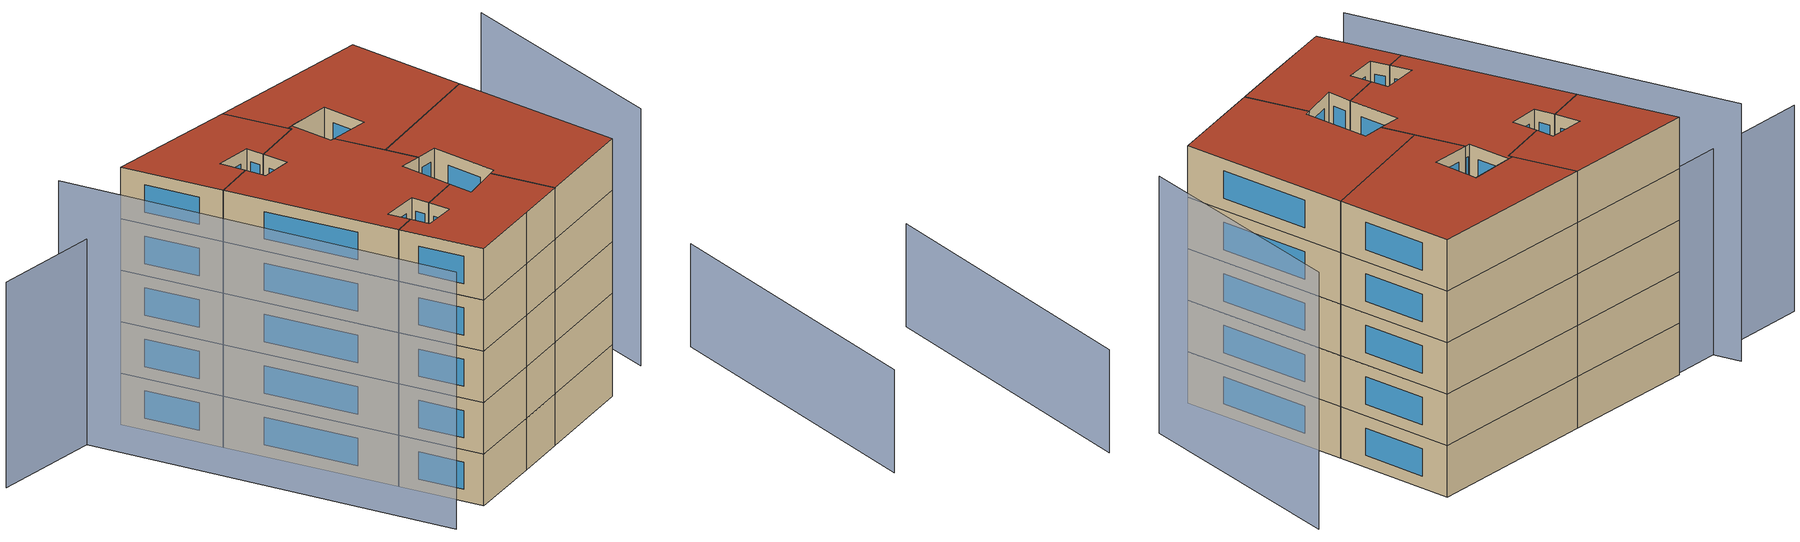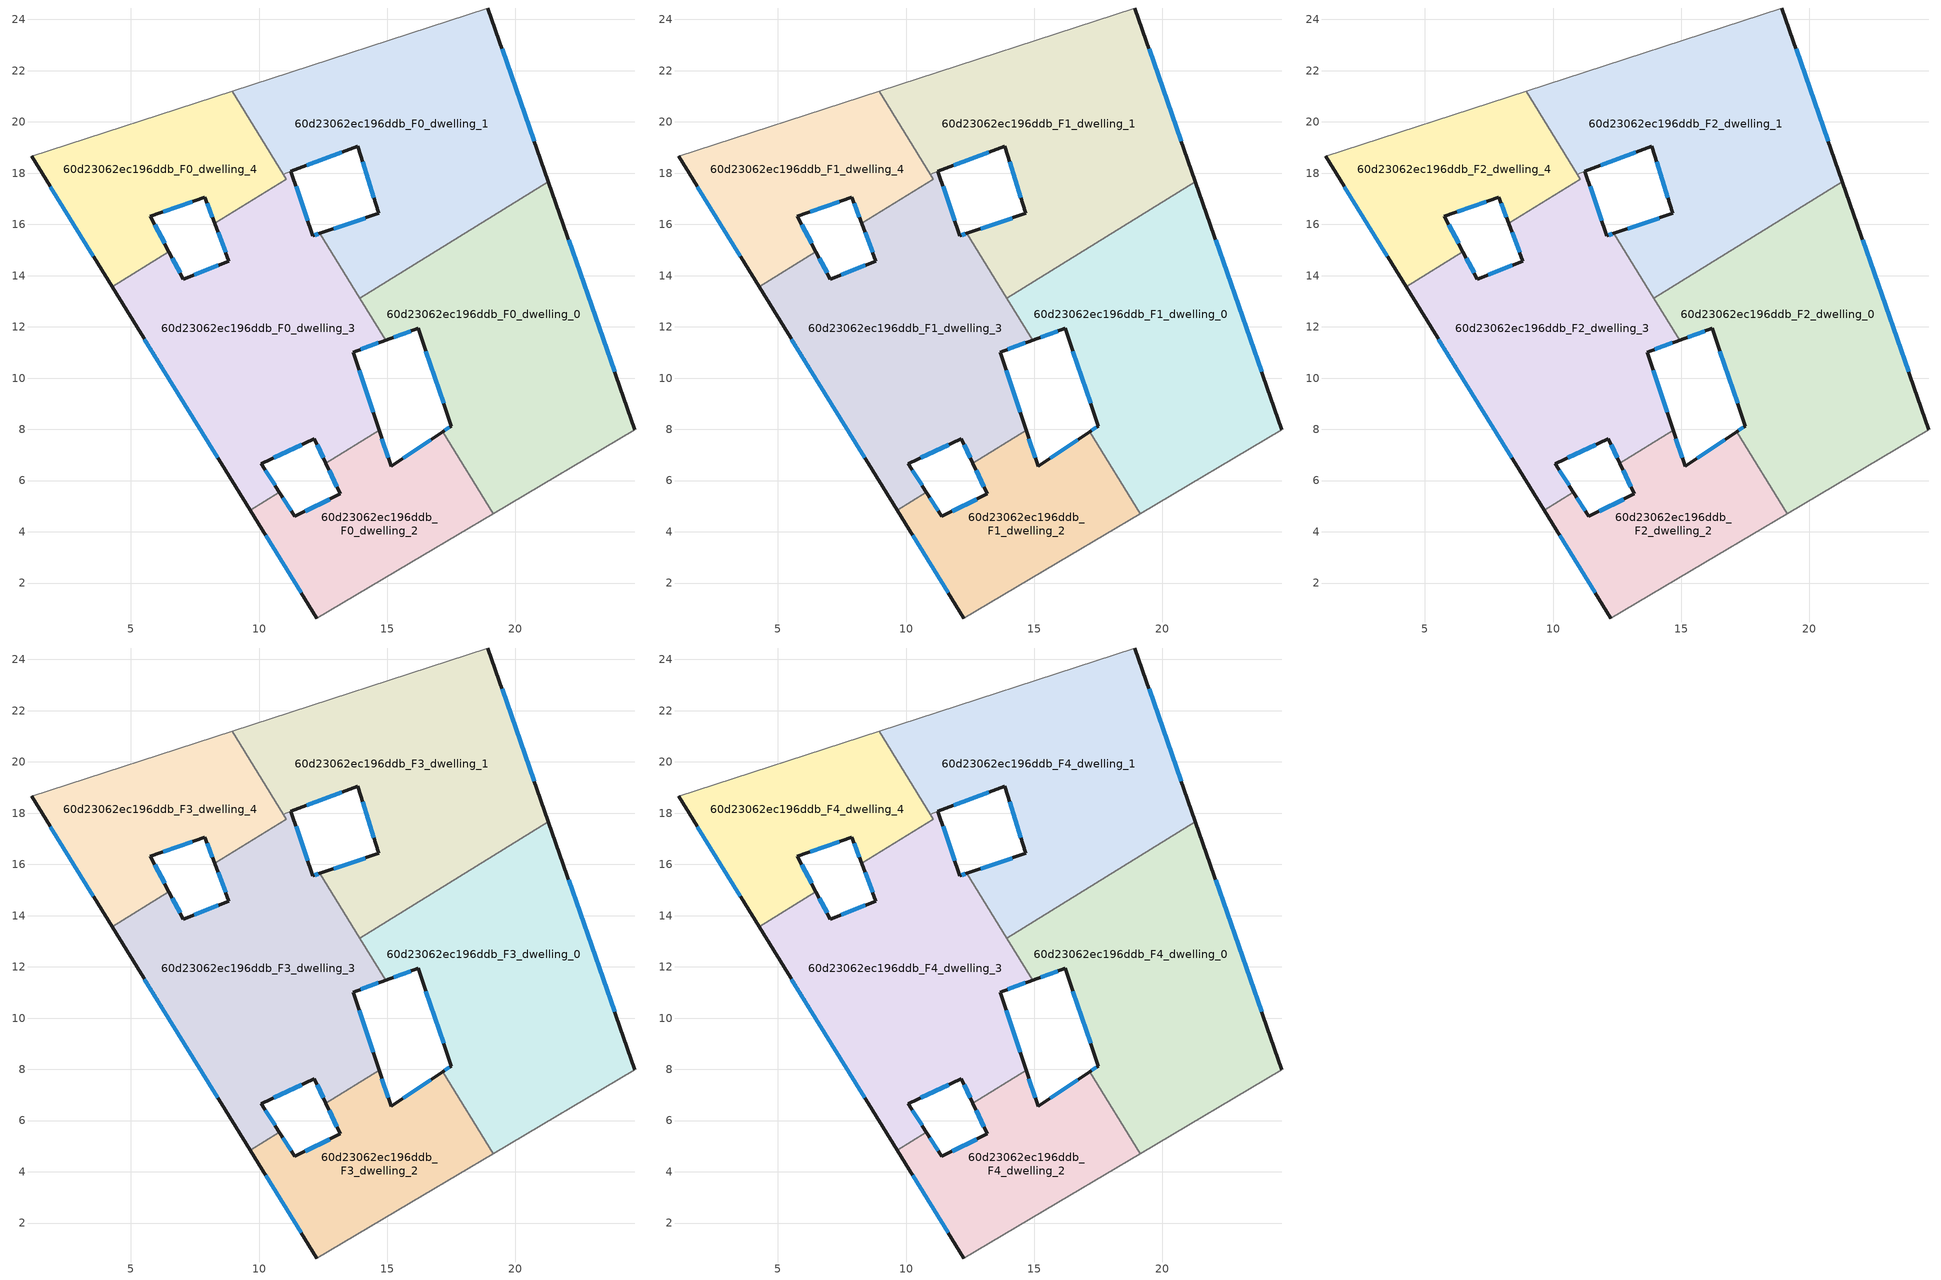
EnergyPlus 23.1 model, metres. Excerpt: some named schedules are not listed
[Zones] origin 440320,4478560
60d23062ec196ddb_F0_dwelling_0
 floor ground (EU_floor_Construction): 21.3,17.67 24.67,7.98 19.14,4.71 17.16,7.9 17.51,8.13 16.21,11.94 14.95,11.48 13.94,13.12 z0
 wall outside (EU_wall_Construction): 14.95,11.48 16.21,11.94 17.51,8.13 17.16,7.9 / 24.67,7.98 21.3,17.67 z0:3
 wall adiabatic (EU_wall_Construction): 19.14,4.71 24.67,7.98 z0:3
 wall to 60d23062ec196ddb_F0_dwelling_1 (EU_wall_Construction): 21.3,17.67 13.94,13.12 z0:3
 wall to 60d23062ec196ddb_F0_dwelling_3 (EU_wall_Construction): 13.94,13.12 14.95,11.48 z0:3
 wall to 60d23062ec196ddb_F0_dwelling_2 (EU_wall_Construction): 17.16,7.9 19.14,4.71 z0:3
 window (EU_Window_Construction): 15.25,11.59 15.92,11.83 / 23.88,10.25 22.09,15.4 / 17.43,8.08 17.24,7.96 / 16.52,11.05 17.2,9.02 z0.7:2.3
60d23062ec196ddb_F0_dwelling_1
 floor ground (EU_floor_Construction): 18.93,24.45 21.3,17.67 13.94,13.12 12.38,15.65 14.68,16.43 13.84,19.05 10.95,17.96 8.95,21.2 z0
 wall outside (EU_wall_Construction): 21.3,17.67 18.93,24.45 / 13.84,19.05 14.68,16.43 12.38,15.65 z0:3
 wall adiabatic (EU_wall_Construction): 18.93,24.45 8.95,21.2 z0:3
 wall to 60d23062ec196ddb_F0_dwelling_3 (EU_wall_Construction): 10.95,17.96 13.84,19.05 / 12.38,15.65 13.94,13.12 z0:3
 wall to 60d23062ec196ddb_F0_dwelling_4 (EU_wall_Construction): 8.95,21.2 10.95,17.96 z0:3
 window (EU_Window_Construction): 20.74,19.26 19.49,22.86 / 14.14,16.25 12.92,15.83 / 14.04,18.44 14.49,17.05 z0.7:2.3
60d23062ec196ddb_F0_dwelling_2
 floor ground (EU_floor_Construction): 17.16,7.9 19.14,4.71 16.37,3.07 12.25,0.63 9.65,4.84 10.79,5.55 11.39,4.6 13.17,5.48 12.61,6.67 14.69,7.96 15.15,6.56 z0
 wall outside (EU_wall_Construction): 12.61,6.67 13.17,5.48 11.39,4.6 10.79,5.55 / 17.16,7.9 15.15,6.56 14.69,7.96 / 9.65,4.84 12.25,0.63 z0:3
 wall adiabatic (EU_wall_Construction): 12.25,0.63 16.37,3.07 19.14,4.71 z0:3
 wall to 60d23062ec196ddb_F0_dwelling_3 (EU_wall_Construction): 14.69,7.96 12.61,6.67 / 10.79,5.55 9.65,4.84 z0:3
 window (EU_Window_Construction): 11.25,4.83 10.93,5.33 / 12.75,5.27 11.81,4.81 / 12.74,6.39 13.04,5.76 / 15.04,6.89 14.8,7.63 / 16.69,7.59 15.62,6.88 / 10.26,3.86 11.64,1.62 z0.7:2.3
60d23062ec196ddb_F0_dwelling_3
 floor ground (EU_floor_Construction): 13.84,19.05 11.24,18.07 12.1,15.55 12.38,15.65 14.95,11.48 13.67,11.01 14.69,7.96 12.61,6.67 12.16,7.63 10.08,6.66 10.79,5.55 9.65,4.84 4.26,13.57 6.48,14.94 7.05,13.86 8.82,14.56 8.27,16.04 11.06,17.77 10.95,17.96 z0
 wall outside (EU_wall_Construction): 8.27,16.04 8.82,14.56 7.05,13.86 6.48,14.94 / 13.84,19.05 11.24,18.07 / 12.38,15.65 12.1,15.55 11.24,18.07 / 14.69,7.96 13.67,11.01 14.95,11.48 / 10.79,5.55 10.08,6.66 12.16,7.63 12.61,6.67 / 4.26,13.57 9.65,4.84 z0:3
 wall to 60d23062ec196ddb_F0_dwelling_4 (EU_wall_Construction): 11.06,17.77 8.27,16.04 / 6.48,14.94 4.26,13.57 / 10.95,17.96 11.07,17.77 z0:3
 window (EU_Window_Construction): 8.4,15.69 8.69,14.91 / 13.24,18.82 11.85,18.3 / 11.9,16.14 11.44,17.48 / 12.31,15.63 12.17,15.58 / 13.97,11.12 14.65,11.37 / 14.45,8.68 13.91,10.3 / 12.26,7.41 12.5,6.9 / 10.57,6.88 11.67,7.4 / 10.62,5.81 10.25,6.4 / 5.52,11.52 8.39,6.89 / 6.91,14.12 6.61,14.69 / 8.41,14.4 7.46,14.03 z0.7:2.3
60d23062ec196ddb_F0_dwelling_4
 floor ground (EU_floor_Construction): 8.95,21.2 11.07,17.77 8.27,16.04 7.89,17.05 5.76,16.32 6.48,14.94 4.26,13.57 1.12,18.65 z0
 wall outside (EU_wall_Construction): 6.48,14.94 5.76,16.32 7.89,17.05 8.27,16.04 / 1.12,18.65 4.26,13.57 z0:3
 wall adiabatic (EU_wall_Construction): 8.95,21.2 1.12,18.65 z0:3
 window (EU_Window_Construction): 7.97,16.82 8.18,16.28 / 6.26,16.49 7.39,16.88 / 6.31,15.26 5.93,15.99 / 1.86,17.46 3.53,14.76 z0.7:2.3
60d23062ec196ddb_F1_dwelling_0
 floor to 60d23062ec196ddb_F0_dwelling_0 (EU_floor_Construction): 21.3,17.67 24.67,7.98 19.14,4.71 17.16,7.9 17.51,8.13 16.21,11.94 14.95,11.48 13.94,13.12 z3
 wall outside (EU_wall_Construction): 14.95,11.48 16.21,11.94 17.51,8.13 17.16,7.9 / 24.67,7.98 21.3,17.67 z3:6
 wall adiabatic (EU_wall_Construction): 19.14,4.71 24.67,7.98 z3:6
 wall to 60d23062ec196ddb_F1_dwelling_1 (EU_wall_Construction): 21.3,17.67 13.94,13.12 z3:6
 wall to 60d23062ec196ddb_F1_dwelling_3 (EU_wall_Construction): 13.94,13.12 14.95,11.48 z3:6
 wall to 60d23062ec196ddb_F1_dwelling_2 (EU_wall_Construction): 17.16,7.9 19.14,4.71 z3:6
 window (EU_Window_Construction): 15.25,11.59 15.92,11.83 / 23.88,10.25 22.09,15.4 / 17.43,8.08 17.24,7.96 / 16.52,11.05 17.2,9.02 z3.7:5.3
60d23062ec196ddb_F1_dwelling_1
 floor to 60d23062ec196ddb_F0_dwelling_1 (EU_floor_Construction): 18.93,24.45 21.3,17.67 13.94,13.12 12.38,15.65 14.68,16.43 13.84,19.05 10.95,17.96 8.95,21.2 z3
 wall outside (EU_wall_Construction): 21.3,17.67 18.93,24.45 / 13.84,19.05 14.68,16.43 12.38,15.65 z3:6
 wall adiabatic (EU_wall_Construction): 18.93,24.45 8.95,21.2 z3:6
 wall to 60d23062ec196ddb_F1_dwelling_3 (EU_wall_Construction): 10.95,17.96 13.84,19.05 / 12.38,15.65 13.94,13.12 z3:6
 wall to 60d23062ec196ddb_F1_dwelling_4 (EU_wall_Construction): 8.95,21.2 10.95,17.96 z3:6
 window (EU_Window_Construction): 20.74,19.26 19.49,22.86 / 14.14,16.25 12.92,15.83 / 14.04,18.44 14.49,17.05 z3.7:5.3
60d23062ec196ddb_F1_dwelling_2
 floor to 60d23062ec196ddb_F0_dwelling_2 (EU_floor_Construction): 17.16,7.9 19.14,4.71 16.37,3.07 12.25,0.63 9.65,4.84 10.79,5.55 11.39,4.6 13.17,5.48 12.61,6.67 14.69,7.96 15.15,6.56 z3
 wall outside (EU_wall_Construction): 12.61,6.67 13.17,5.48 11.39,4.6 10.79,5.55 / 17.16,7.9 15.15,6.56 14.69,7.96 / 9.65,4.84 12.25,0.63 z3:6
 wall adiabatic (EU_wall_Construction): 12.25,0.63 16.37,3.07 19.14,4.71 z3:6
 wall to 60d23062ec196ddb_F1_dwelling_3 (EU_wall_Construction): 14.69,7.96 12.61,6.67 / 10.79,5.55 9.65,4.84 z3:6
 window (EU_Window_Construction): 11.25,4.83 10.93,5.33 / 12.75,5.27 11.81,4.81 / 12.74,6.39 13.04,5.76 / 15.04,6.89 14.8,7.63 / 16.69,7.59 15.62,6.88 / 10.26,3.86 11.64,1.62 z3.7:5.3
60d23062ec196ddb_F1_dwelling_3
 floor to 60d23062ec196ddb_F0_dwelling_3 (EU_floor_Construction): 13.84,19.05 11.24,18.07 12.1,15.55 12.38,15.65 14.95,11.48 13.67,11.01 14.69,7.96 12.61,6.67 12.16,7.63 10.08,6.66 10.79,5.55 9.65,4.84 4.26,13.57 6.48,14.94 7.05,13.86 8.82,14.56 8.27,16.04 11.06,17.77 10.95,17.96 z3
 wall outside (EU_wall_Construction): 8.27,16.04 8.82,14.56 7.05,13.86 6.48,14.94 / 13.84,19.05 11.24,18.07 / 12.38,15.65 12.1,15.55 11.24,18.07 / 14.69,7.96 13.67,11.01 14.95,11.48 / 10.79,5.55 10.08,6.66 12.16,7.63 12.61,6.67 / 4.26,13.57 9.65,4.84 z3:6
 wall to 60d23062ec196ddb_F1_dwelling_4 (EU_wall_Construction): 11.06,17.77 8.27,16.04 / 6.48,14.94 4.26,13.57 / 10.95,17.96 11.07,17.77 z3:6
 window (EU_Window_Construction): 8.4,15.69 8.69,14.91 / 13.24,18.82 11.85,18.3 / 11.9,16.14 11.44,17.48 / 12.31,15.63 12.17,15.58 / 13.97,11.12 14.65,11.37 / 14.45,8.68 13.91,10.3 / 12.26,7.41 12.5,6.9 / 10.57,6.88 11.67,7.4 / 10.62,5.81 10.25,6.4 / 5.52,11.52 8.39,6.89 / 6.91,14.12 6.61,14.69 / 8.41,14.4 7.46,14.03 z3.7:5.3
60d23062ec196ddb_F1_dwelling_4
 floor to 60d23062ec196ddb_F0_dwelling_4 (EU_floor_Construction): 8.95,21.2 11.06,17.77 8.27,16.04 7.88,17.05 5.76,16.32 6.48,14.94 4.26,13.57 1.12,18.65 z3
 wall outside (EU_wall_Construction): 6.48,14.94 5.76,16.32 7.89,17.05 8.27,16.04 / 1.12,18.65 4.26,13.57 z3:6
 wall adiabatic (EU_wall_Construction): 8.95,21.2 1.12,18.65 z3:6
 window (EU_Window_Construction): 7.97,16.82 8.18,16.28 / 6.26,16.49 7.39,16.88 / 6.31,15.26 5.93,15.99 / 1.86,17.46 3.53,14.76 z3.7:5.3
60d23062ec196ddb_F2_dwelling_0
 floor to 60d23062ec196ddb_F1_dwelling_0 (EU_floor_Construction): 21.3,17.67 24.67,7.98 19.14,4.71 17.16,7.9 17.51,8.13 16.21,11.94 14.95,11.48 13.94,13.12 z6
 wall outside (EU_wall_Construction): 14.95,11.48 16.21,11.94 17.51,8.13 17.16,7.9 / 24.67,7.98 21.3,17.67 z6:9
 wall adiabatic (EU_wall_Construction): 19.14,4.71 24.67,7.98 z6:9
 wall to 60d23062ec196ddb_F2_dwelling_1 (EU_wall_Construction): 21.3,17.67 13.94,13.12 z6:9
 wall to 60d23062ec196ddb_F2_dwelling_3 (EU_wall_Construction): 13.94,13.12 14.95,11.48 z6:9
 wall to 60d23062ec196ddb_F2_dwelling_2 (EU_wall_Construction): 17.16,7.9 19.14,4.71 z6:9
 window (EU_Window_Construction): 15.25,11.59 15.92,11.83 / 23.88,10.25 22.09,15.4 / 17.43,8.08 17.24,7.96 / 16.52,11.05 17.2,9.02 z6.7:8.3
60d23062ec196ddb_F2_dwelling_1
 floor to 60d23062ec196ddb_F1_dwelling_1 (EU_floor_Construction): 18.93,24.45 21.3,17.67 13.94,13.12 12.38,15.65 14.68,16.43 13.84,19.05 10.95,17.96 8.95,21.2 z6
 wall outside (EU_wall_Construction): 21.3,17.67 18.93,24.45 / 13.84,19.05 14.68,16.43 12.38,15.65 z6:9
 wall adiabatic (EU_wall_Construction): 18.93,24.45 8.95,21.2 z6:9
 wall to 60d23062ec196ddb_F2_dwelling_3 (EU_wall_Construction): 10.95,17.96 13.84,19.05 / 12.38,15.65 13.94,13.12 z6:9
 wall to 60d23062ec196ddb_F2_dwelling_4 (EU_wall_Construction): 8.95,21.2 10.95,17.96 z6:9
 window (EU_Window_Construction): 20.74,19.26 19.49,22.86 / 14.14,16.25 12.92,15.83 / 14.04,18.44 14.49,17.05 z6.7:8.3
60d23062ec196ddb_F2_dwelling_2
 floor to 60d23062ec196ddb_F1_dwelling_2 (EU_floor_Construction): 17.16,7.9 19.14,4.71 16.37,3.07 12.25,0.63 9.65,4.84 10.79,5.55 11.39,4.6 13.17,5.48 12.61,6.67 14.69,7.96 15.15,6.56 z6
 wall outside (EU_wall_Construction): 12.61,6.67 13.17,5.48 11.39,4.6 10.79,5.55 / 17.16,7.9 15.15,6.56 14.69,7.96 / 9.65,4.84 12.25,0.63 z6:9
 wall adiabatic (EU_wall_Construction): 12.25,0.63 16.37,3.07 19.14,4.71 z6:9
 wall to 60d23062ec196ddb_F2_dwelling_3 (EU_wall_Construction): 14.69,7.96 12.61,6.67 / 10.79,5.55 9.65,4.84 z6:9
 window (EU_Window_Construction): 11.25,4.83 10.93,5.33 / 12.75,5.27 11.81,4.81 / 12.74,6.39 13.04,5.76 / 15.04,6.89 14.8,7.63 / 16.69,7.59 15.62,6.88 / 10.26,3.86 11.64,1.62 z6.7:8.3
60d23062ec196ddb_F2_dwelling_3
 floor to 60d23062ec196ddb_F1_dwelling_3 (EU_floor_Construction): 13.84,19.05 11.24,18.07 12.1,15.55 12.38,15.65 14.95,11.48 13.67,11.01 14.69,7.96 12.61,6.67 12.16,7.63 10.08,6.66 10.79,5.55 9.65,4.84 4.26,13.57 6.48,14.94 7.05,13.86 8.82,14.56 8.27,16.04 11.06,17.77 10.95,17.96 z6
 wall outside (EU_wall_Construction): 8.27,16.04 8.82,14.56 7.05,13.86 6.48,14.94 / 13.84,19.05 11.24,18.07 / 12.38,15.65 12.1,15.55 11.24,18.07 / 14.69,7.96 13.67,11.01 14.95,11.48 / 10.79,5.55 10.08,6.66 12.16,7.63 12.61,6.67 / 4.26,13.57 9.65,4.84 z6:9
 wall to 60d23062ec196ddb_F2_dwelling_4 (EU_wall_Construction): 11.06,17.77 8.27,16.04 / 6.48,14.94 4.26,13.57 / 10.95,17.96 11.07,17.77 z6:9
 window (EU_Window_Construction): 8.4,15.69 8.69,14.91 / 13.24,18.82 11.85,18.3 / 11.9,16.14 11.44,17.48 / 12.31,15.63 12.17,15.58 / 13.97,11.12 14.65,11.37 / 14.45,8.68 13.91,10.3 / 12.26,7.41 12.5,6.9 / 10.57,6.88 11.67,7.4 / 10.62,5.81 10.25,6.4 / 5.52,11.52 8.39,6.89 / 6.91,14.12 6.61,14.69 / 8.41,14.4 7.46,14.03 z6.7:8.3
60d23062ec196ddb_F2_dwelling_4
 floor to 60d23062ec196ddb_F1_dwelling_4 (EU_floor_Construction): 8.95,21.2 11.06,17.77 8.27,16.04 7.88,17.05 5.76,16.32 6.48,14.94 4.26,13.57 1.12,18.65 z6
 wall outside (EU_wall_Construction): 6.48,14.94 5.76,16.32 7.89,17.05 8.27,16.04 / 1.12,18.65 4.26,13.57 z6:9
 wall adiabatic (EU_wall_Construction): 8.95,21.2 1.12,18.65 z6:9
 window (EU_Window_Construction): 7.97,16.82 8.18,16.28 / 6.26,16.49 7.39,16.88 / 6.31,15.26 5.93,15.99 / 1.86,17.46 3.53,14.76 z6.7:8.3
60d23062ec196ddb_F3_dwelling_0
 floor to 60d23062ec196ddb_F2_dwelling_0 (EU_floor_Construction): 21.3,17.67 24.67,7.98 19.14,4.71 17.16,7.9 17.51,8.13 16.21,11.94 14.95,11.48 13.94,13.12 z9
 wall outside (EU_wall_Construction): 14.95,11.48 16.21,11.94 17.51,8.13 17.16,7.9 / 24.67,7.98 21.3,17.67 z9:12
 wall adiabatic (EU_wall_Construction): 19.14,4.71 24.67,7.98 z9:12
 wall to 60d23062ec196ddb_F3_dwelling_1 (EU_wall_Construction): 21.3,17.67 13.94,13.12 z9:12
 wall to 60d23062ec196ddb_F3_dwelling_3 (EU_wall_Construction): 13.94,13.12 14.95,11.48 z9:12
 wall to 60d23062ec196ddb_F3_dwelling_2 (EU_wall_Construction): 17.16,7.9 19.14,4.71 z9:12
 window (EU_Window_Construction): 15.25,11.59 15.92,11.83 / 23.88,10.25 22.09,15.4 / 17.43,8.08 17.24,7.96 / 16.52,11.05 17.2,9.02 z9.7:11.3
60d23062ec196ddb_F3_dwelling_1
 floor to 60d23062ec196ddb_F2_dwelling_1 (EU_floor_Construction): 18.93,24.45 21.3,17.67 13.94,13.12 12.38,15.65 14.68,16.43 13.84,19.05 10.95,17.96 8.95,21.2 z9
 wall outside (EU_wall_Construction): 21.3,17.67 18.93,24.45 / 13.84,19.05 14.68,16.43 12.38,15.65 z9:12
 wall adiabatic (EU_wall_Construction): 18.93,24.45 8.95,21.2 z9:12
 wall to 60d23062ec196ddb_F3_dwelling_3 (EU_wall_Construction): 10.95,17.96 13.84,19.05 / 12.38,15.65 13.94,13.12 z9:12
 wall to 60d23062ec196ddb_F3_dwelling_4 (EU_wall_Construction): 8.95,21.2 10.95,17.96 z9:12
 window (EU_Window_Construction): 20.74,19.26 19.49,22.86 / 14.14,16.25 12.92,15.83 / 14.04,18.44 14.49,17.05 z9.7:11.3
60d23062ec196ddb_F3_dwelling_2
 floor to 60d23062ec196ddb_F2_dwelling_2 (EU_floor_Construction): 17.16,7.9 19.14,4.71 16.37,3.07 12.25,0.63 9.65,4.84 10.79,5.55 11.39,4.6 13.17,5.48 12.61,6.67 14.69,7.96 15.15,6.56 z9
 wall outside (EU_wall_Construction): 12.61,6.67 13.17,5.48 11.39,4.6 10.79,5.55 / 17.16,7.9 15.15,6.56 14.69,7.96 / 9.65,4.84 12.25,0.63 z9:12
 wall adiabatic (EU_wall_Construction): 12.25,0.63 16.37,3.07 19.14,4.71 z9:12
 wall to 60d23062ec196ddb_F3_dwelling_3 (EU_wall_Construction): 14.69,7.96 12.61,6.67 / 10.79,5.55 9.65,4.84 z9:12
 window (EU_Window_Construction): 11.25,4.83 10.93,5.33 / 12.75,5.27 11.81,4.81 / 12.74,6.39 13.04,5.76 / 15.04,6.89 14.8,7.63 / 16.69,7.59 15.62,6.88 / 10.26,3.86 11.64,1.62 z9.7:11.3
60d23062ec196ddb_F3_dwelling_3
 floor to 60d23062ec196ddb_F2_dwelling_3 (EU_floor_Construction): 13.84,19.05 11.24,18.07 12.1,15.55 12.38,15.65 14.95,11.48 13.67,11.01 14.69,7.96 12.61,6.67 12.16,7.63 10.08,6.66 10.79,5.55 9.65,4.84 4.26,13.57 6.48,14.94 7.05,13.86 8.82,14.56 8.27,16.04 11.06,17.77 10.95,17.96 z9
 wall outside (EU_wall_Construction): 8.27,16.04 8.82,14.56 7.05,13.86 6.48,14.94 / 13.84,19.05 11.24,18.07 / 12.38,15.65 12.1,15.55 11.24,18.07 / 14.69,7.96 13.67,11.01 14.95,11.48 / 10.79,5.55 10.08,6.66 12.16,7.63 12.61,6.67 / 4.26,13.57 9.65,4.84 z9:12
 wall to 60d23062ec196ddb_F3_dwelling_4 (EU_wall_Construction): 11.06,17.77 8.27,16.04 / 6.48,14.94 4.26,13.57 / 10.95,17.96 11.07,17.77 z9:12
 window (EU_Window_Construction): 8.4,15.69 8.69,14.91 / 13.24,18.82 11.85,18.3 / 11.9,16.14 11.44,17.48 / 12.31,15.63 12.17,15.58 / 13.97,11.12 14.65,11.37 / 14.45,8.68 13.91,10.3 / 12.26,7.41 12.5,6.9 / 10.57,6.88 11.67,7.4 / 10.62,5.81 10.25,6.4 / 5.52,11.52 8.39,6.89 / 6.91,14.12 6.61,14.69 / 8.41,14.4 7.46,14.03 z9.7:11.3
60d23062ec196ddb_F3_dwelling_4
 floor to 60d23062ec196ddb_F2_dwelling_4 (EU_floor_Construction): 8.95,21.2 11.06,17.77 8.27,16.04 7.88,17.05 5.76,16.32 6.48,14.94 4.26,13.57 1.12,18.65 z9
 wall outside (EU_wall_Construction): 6.48,14.94 5.76,16.32 7.89,17.05 8.27,16.04 / 1.12,18.65 4.26,13.57 z9:12
 wall adiabatic (EU_wall_Construction): 8.95,21.2 1.12,18.65 z9:12
 window (EU_Window_Construction): 7.97,16.82 8.18,16.28 / 6.26,16.49 7.39,16.88 / 6.31,15.26 5.93,15.99 / 1.86,17.46 3.53,14.76 z9.7:11.3
60d23062ec196ddb_F4_dwelling_0
 floor to 60d23062ec196ddb_F3_dwelling_0 (EU_floor_Construction): 21.3,17.67 24.67,7.98 19.14,4.71 17.16,7.9 17.51,8.13 16.21,11.94 14.95,11.48 13.94,13.12 z12
 wall outside (EU_wall_Construction): 14.95,11.48 16.21,11.94 17.51,8.13 17.16,7.9 / 24.67,7.98 21.3,17.67 z12:15
 wall adiabatic (EU_wall_Construction): 19.14,4.71 24.67,7.98 z12:15
 wall to 60d23062ec196ddb_F4_dwelling_1 (EU_wall_Construction): 21.3,17.67 13.94,13.12 z12:15
 wall to 60d23062ec196ddb_F4_dwelling_3 (EU_wall_Construction): 13.94,13.12 14.95,11.48 z12:15
 wall to 60d23062ec196ddb_F4_dwelling_2 (EU_wall_Construction): 17.16,7.9 19.14,4.71 z12:15
 window (EU_Window_Construction): 15.25,11.59 15.92,11.83 / 23.88,10.25 22.09,15.4 / 17.43,8.08 17.24,7.96 / 16.52,11.05 17.2,9.02 z12.7:14.3
 roof outside (EU_roof_Construction): 24.67,7.98 21.3,17.67 13.94,13.12 14.95,11.48 16.21,11.94 17.51,8.13 17.16,7.9 19.14,4.71 z15
60d23062ec196ddb_F4_dwelling_1
 floor to 60d23062ec196ddb_F3_dwelling_1 (EU_floor_Construction): 18.93,24.45 21.3,17.67 13.94,13.12 12.38,15.65 14.68,16.43 13.84,19.05 10.95,17.96 8.95,21.2 z12
 wall outside (EU_wall_Construction): 21.3,17.67 18.93,24.45 / 13.84,19.05 14.68,16.43 12.38,15.65 z12:15
 wall adiabatic (EU_wall_Construction): 18.93,24.45 8.95,21.2 z12:15
 wall to 60d23062ec196ddb_F4_dwelling_3 (EU_wall_Construction): 10.95,17.96 13.84,19.05 / 12.38,15.65 13.94,13.12 z12:15
 wall to 60d23062ec196ddb_F4_dwelling_4 (EU_wall_Construction): 8.95,21.2 10.95,17.96 z12:15
 window (EU_Window_Construction): 20.74,19.26 19.49,22.86 / 14.14,16.25 12.92,15.83 / 14.04,18.44 14.49,17.05 z12.7:14.3
 roof outside (EU_roof_Construction): 21.3,17.67 18.93,24.45 8.95,21.2 10.95,17.96 13.84,19.05 14.68,16.43 12.38,15.65 13.94,13.12 z15
60d23062ec196ddb_F4_dwelling_2
 floor to 60d23062ec196ddb_F3_dwelling_2 (EU_floor_Construction): 17.16,7.9 19.14,4.71 16.37,3.07 12.25,0.63 9.65,4.84 10.79,5.55 11.39,4.6 13.17,5.48 12.61,6.67 14.69,7.96 15.15,6.56 z12
 wall outside (EU_wall_Construction): 12.61,6.67 13.17,5.48 11.39,4.6 10.79,5.55 / 17.16,7.9 15.15,6.56 14.69,7.96 / 9.65,4.84 12.25,0.63 z12:15
 wall adiabatic (EU_wall_Construction): 12.25,0.63 16.37,3.07 19.14,4.71 z12:15
 wall to 60d23062ec196ddb_F4_dwelling_3 (EU_wall_Construction): 14.69,7.96 12.61,6.67 / 10.79,5.55 9.65,4.84 z12:15
 window (EU_Window_Construction): 11.25,4.83 10.93,5.33 / 12.75,5.27 11.81,4.81 / 12.74,6.39 13.04,5.76 / 15.04,6.89 14.8,7.63 / 16.69,7.59 15.62,6.88 / 10.26,3.86 11.64,1.62 z12.7:14.3
 roof outside (EU_roof_Construction): 16.37,3.07 19.14,4.71 17.16,7.9 15.15,6.56 14.69,7.96 12.61,6.67 13.17,5.48 11.39,4.6 10.79,5.55 9.65,4.84 12.25,0.63 z15
60d23062ec196ddb_F4_dwelling_3
 floor to 60d23062ec196ddb_F3_dwelling_3 (EU_floor_Construction): 13.84,19.05 11.24,18.07 12.1,15.55 12.38,15.65 14.95,11.48 13.67,11.01 14.69,7.96 12.61,6.67 12.16,7.63 10.08,6.66 10.79,5.55 9.65,4.84 4.26,13.57 6.48,14.94 7.05,13.86 8.82,14.56 8.27,16.04 11.06,17.77 10.95,17.96 z12
 wall outside (EU_wall_Construction): 8.27,16.04 8.82,14.56 7.05,13.86 6.48,14.94 / 13.84,19.05 11.24,18.07 / 12.38,15.65 12.1,15.55 11.24,18.07 / 14.69,7.96 13.67,11.01 14.95,11.48 / 10.79,5.55 10.08,6.66 12.16,7.63 12.61,6.67 / 4.26,13.57 9.65,4.84 z12:15
 wall to 60d23062ec196ddb_F4_dwelling_4 (EU_wall_Construction): 11.06,17.77 8.27,16.04 / 6.48,14.94 4.26,13.57 / 10.95,17.96 11.07,17.77 z12:15
 window (EU_Window_Construction): 8.4,15.69 8.69,14.91 / 13.24,18.82 11.85,18.3 / 11.9,16.14 11.44,17.48 / 12.31,15.63 12.17,15.58 / 13.97,11.12 14.65,11.37 / 14.45,8.68 13.91,10.3 / 12.26,7.41 12.5,6.9 / 10.57,6.88 11.67,7.4 / 10.62,5.81 10.25,6.4 / 5.52,11.52 8.39,6.89 / 6.91,14.12 6.61,14.69 / 8.41,14.4 7.46,14.03 z12.7:14.3
 roof outside (EU_roof_Construction): 12.61,6.67 14.69,7.96 13.67,11.01 14.95,11.48 12.38,15.65 12.1,15.55 11.24,18.07 13.84,19.05 10.95,17.96 11.06,17.77 8.27,16.04 8.82,14.56 7.05,13.86 6.48,14.94 4.26,13.57 9.65,4.84 10.79,5.55 10.08,6.66 12.16,7.63 z15
60d23062ec196ddb_F4_dwelling_4
 floor to 60d23062ec196ddb_F3_dwelling_4 (EU_floor_Construction): 8.95,21.2 11.06,17.77 8.27,16.04 7.88,17.05 5.76,16.32 6.48,14.94 4.26,13.57 1.12,18.65 z12
 wall outside (EU_wall_Construction): 6.48,14.94 5.76,16.32 7.89,17.05 8.27,16.04 / 1.12,18.65 4.26,13.57 z12:15
 wall adiabatic (EU_wall_Construction): 8.95,21.2 1.12,18.65 z12:15
 window (EU_Window_Construction): 7.97,16.82 8.18,16.28 / 6.26,16.49 7.39,16.88 / 6.31,15.26 5.93,15.99 / 1.86,17.46 3.53,14.76 z12.7:14.3
 roof outside (EU_roof_Construction): 8.27,16.04 11.07,17.77 8.95,21.2 1.12,18.65 4.26,13.57 6.48,14.94 5.76,16.32 7.89,17.05 z15
shading: -2.44,19 9.59,-0.95 / 27.79,10.2 26.63,24.11 z0:15; 15.79,4.57 24.67,7.98 / 18.93,24.45 -7.84,15.52 z0:12; 32.48,-7.31 31.2,10.75 z0:6
[Building]
EU S2 Campaign: North Axis=0; Terrain=City; Solar Distribution=FullExterior
[Site:Location]
Madrid: Latitude=40.5; Longitude=-3.5; Time Zone=1; Elevation=609
[SizingPeriod:WeatherFileDays]
AnnualSizingPeriod: Begin Month=1; Begin Day of Month=1; End Month=12; End Day of Month=31; Day of Week for Start Day=Monday; Use Weather File Daylight Saving Period=No; Use Weather File Rain and Snow Indicators=No
[MATERIAL]
EU_InternalMass_Material: Roughness=MediumRough; Thickness=0.1; Conductivity=1; Density=1800; Specific Heat=900; Thermal Absorptance=0.9; Solar Absorptance=0.7; Visible Absorptance=0.7
[MATERIAL:NOMASS] Roughness=MediumRough; Thermal Absorptance=0.9; Solar Absorptance=0.7; Visible Absorptance=0.7
Name | Thermal Resistance
EU_wall_NoMass | 0.419739
EU_roof_NoMass | 0.352165
EU_floor_NoMass | 0.608284
[WINDOWMATERIAL:SIMPLEGLAZINGSYSTEM]
EU_Window_SimpleGlazing: UFactor=4.8352; Solar Heat Gain Coefficient=0.85; Visible Transmittance=0.85
[CONSTRUCTION]
EU_wall_Construction: EU_wall_NoMass
EU_roof_Construction: EU_roof_NoMass
EU_floor_Construction: EU_floor_NoMass
EU_InternalMass_Construction: EU_InternalMass_Material
EU_Window_Construction: EU_Window_SimpleGlazing
[ZONE] Type=1; Multiplier=1; Ceiling Height=autocalculate; Floor Area=autocalculate; Part of Total Floor Area=Yes
Name | Volume
60d23062ec196ddb_F0_dwelling_0; 60d23062ec196ddb_F1_dwelling_0; 60d23062ec196ddb_F2_dwelling_0; 60d23062ec196ddb_F3_dwelling_0; 60d23062ec196ddb_F4_dwelling_0 | 214.547
60d23062ec196ddb_F0_dwelling_1; 60d23062ec196ddb_F1_dwelling_1; 60d23062ec196ddb_F2_dwelling_1; 60d23062ec196ddb_F3_dwelling_1; 60d23062ec196ddb_F4_dwelling_1 | 213.861
60d23062ec196ddb_F0_dwelling_2; 60d23062ec196ddb_F1_dwelling_2; 60d23062ec196ddb_F2_dwelling_2; 60d23062ec196ddb_F3_dwelling_2; 60d23062ec196ddb_F4_dwelling_2 | 103.873
60d23062ec196ddb_F0_dwelling_3; 60d23062ec196ddb_F1_dwelling_3; 60d23062ec196ddb_F2_dwelling_3; 60d23062ec196ddb_F3_dwelling_3; 60d23062ec196ddb_F4_dwelling_3 | 214.414
60d23062ec196ddb_F0_dwelling_4; 60d23062ec196ddb_F1_dwelling_4; 60d23062ec196ddb_F2_dwelling_4; 60d23062ec196ddb_F3_dwelling_4; 60d23062ec196ddb_F4_dwelling_4 | 111.457
[INTERNALMASS] Construction=EU_InternalMass_Construction
Name | Zone or ZoneList | Surface Area
60d23062ec196ddb_F0_dwelling_0_EU_InternalMass | 60d23062ec196ddb_F0_dwelling_0 | 71.5157
60d23062ec196ddb_F0_dwelling_1_EU_InternalMass | 60d23062ec196ddb_F0_dwelling_1 | 71.2872
60d23062ec196ddb_F0_dwelling_2_EU_InternalMass | 60d23062ec196ddb_F0_dwelling_2 | 34.6243
60d23062ec196ddb_F0_dwelling_3_EU_InternalMass | 60d23062ec196ddb_F0_dwelling_3 | 71.4715
60d23062ec196ddb_F0_dwelling_4_EU_InternalMass | 60d23062ec196ddb_F0_dwelling_4 | 37.1525
60d23062ec196ddb_F1_dwelling_0_EU_InternalMass | 60d23062ec196ddb_F1_dwelling_0 | 71.5157
60d23062ec196ddb_F1_dwelling_1_EU_InternalMass | 60d23062ec196ddb_F1_dwelling_1 | 71.2872
60d23062ec196ddb_F1_dwelling_2_EU_InternalMass | 60d23062ec196ddb_F1_dwelling_2 | 34.6243
60d23062ec196ddb_F1_dwelling_3_EU_InternalMass | 60d23062ec196ddb_F1_dwelling_3 | 71.4715
60d23062ec196ddb_F1_dwelling_4_EU_InternalMass | 60d23062ec196ddb_F1_dwelling_4 | 37.1525
60d23062ec196ddb_F2_dwelling_0_EU_InternalMass | 60d23062ec196ddb_F2_dwelling_0 | 71.5157
60d23062ec196ddb_F2_dwelling_1_EU_InternalMass | 60d23062ec196ddb_F2_dwelling_1 | 71.2872
60d23062ec196ddb_F2_dwelling_2_EU_InternalMass | 60d23062ec196ddb_F2_dwelling_2 | 34.6243
60d23062ec196ddb_F2_dwelling_3_EU_InternalMass | 60d23062ec196ddb_F2_dwelling_3 | 71.4715
60d23062ec196ddb_F2_dwelling_4_EU_InternalMass | 60d23062ec196ddb_F2_dwelling_4 | 37.1525
60d23062ec196ddb_F3_dwelling_0_EU_InternalMass | 60d23062ec196ddb_F3_dwelling_0 | 71.5157
60d23062ec196ddb_F3_dwelling_1_EU_InternalMass | 60d23062ec196ddb_F3_dwelling_1 | 71.2872
60d23062ec196ddb_F3_dwelling_2_EU_InternalMass | 60d23062ec196ddb_F3_dwelling_2 | 34.6243
60d23062ec196ddb_F3_dwelling_3_EU_InternalMass | 60d23062ec196ddb_F3_dwelling_3 | 71.4715
60d23062ec196ddb_F3_dwelling_4_EU_InternalMass | 60d23062ec196ddb_F3_dwelling_4 | 37.1525
60d23062ec196ddb_F4_dwelling_0_EU_InternalMass | 60d23062ec196ddb_F4_dwelling_0 | 71.5157
60d23062ec196ddb_F4_dwelling_1_EU_InternalMass | 60d23062ec196ddb_F4_dwelling_1 | 71.2872
60d23062ec196ddb_F4_dwelling_2_EU_InternalMass | 60d23062ec196ddb_F4_dwelling_2 | 34.6243
60d23062ec196ddb_F4_dwelling_3_EU_InternalMass | 60d23062ec196ddb_F4_dwelling_3 | 71.4715
60d23062ec196ddb_F4_dwelling_4_EU_InternalMass | 60d23062ec196ddb_F4_dwelling_4 | 37.1525
[OTHEREQUIPMENT] Fuel Type=Electricity; Design Level Calculation Method=Watts/Area; Power per Zone Floor Area=1; Fraction Latent=0; Fraction Radiant=0; Fraction Lost=0; Carbon Dioxide Generation Rate=0; EndUse Subcategory=EU_Step8_InternalGains
Name | Zone or ZoneList or Space or SpaceList | Schedule
EU_Step8_InternalGain_60d23062ec196ddb_F0_dwelling_0_f000 | 60d23062ec196ddb_F0_dwelling_0 | EU_Step8_GainSchedule_60d23062ec196ddb_F0_dwelling_0_f000
EU_Step8_InternalGain_60d23062ec196ddb_F0_dwelling_1_f000 | 60d23062ec196ddb_F0_dwelling_1 | EU_Step8_GainSchedule_60d23062ec196ddb_F0_dwelling_1_f000
EU_Step8_InternalGain_60d23062ec196ddb_F0_dwelling_2_f000 | 60d23062ec196ddb_F0_dwelling_2 | EU_Step8_GainSchedule_60d23062ec196ddb_F0_dwelling_2_f000
EU_Step8_InternalGain_60d23062ec196ddb_F0_dwelling_3_f000 | 60d23062ec196ddb_F0_dwelling_3 | EU_Step8_GainSchedule_60d23062ec196ddb_F0_dwelling_3_f000
EU_Step8_InternalGain_60d23062ec196ddb_F0_dwelling_4_f000 | 60d23062ec196ddb_F0_dwelling_4 | EU_Step8_GainSchedule_60d23062ec196ddb_F0_dwelling_4_f000
EU_Step8_InternalGain_60d23062ec196ddb_F1_dwelling_0_f000 | 60d23062ec196ddb_F1_dwelling_0 | EU_Step8_GainSchedule_60d23062ec196ddb_F1_dwelling_0_f000
EU_Step8_InternalGain_60d23062ec196ddb_F1_dwelling_1_f000 | 60d23062ec196ddb_F1_dwelling_1 | EU_Step8_GainSchedule_60d23062ec196ddb_F1_dwelling_1_f000
EU_Step8_InternalGain_60d23062ec196ddb_F1_dwelling_2_f000 | 60d23062ec196ddb_F1_dwelling_2 | EU_Step8_GainSchedule_60d23062ec196ddb_F1_dwelling_2_f000
EU_Step8_InternalGain_60d23062ec196ddb_F1_dwelling_3_f000 | 60d23062ec196ddb_F1_dwelling_3 | EU_Step8_GainSchedule_60d23062ec196ddb_F1_dwelling_3_f000
EU_Step8_InternalGain_60d23062ec196ddb_F1_dwelling_4_f000 | 60d23062ec196ddb_F1_dwelling_4 | EU_Step8_GainSchedule_60d23062ec196ddb_F1_dwelling_4_f000
EU_Step8_InternalGain_60d23062ec196ddb_F2_dwelling_0_f000 | 60d23062ec196ddb_F2_dwelling_0 | EU_Step8_GainSchedule_60d23062ec196ddb_F2_dwelling_0_f000
EU_Step8_InternalGain_60d23062ec196ddb_F2_dwelling_1_f000 | 60d23062ec196ddb_F2_dwelling_1 | EU_Step8_GainSchedule_60d23062ec196ddb_F2_dwelling_1_f000
EU_Step8_InternalGain_60d23062ec196ddb_F2_dwelling_2_f000 | 60d23062ec196ddb_F2_dwelling_2 | EU_Step8_GainSchedule_60d23062ec196ddb_F2_dwelling_2_f000
EU_Step8_InternalGain_60d23062ec196ddb_F2_dwelling_3_f000 | 60d23062ec196ddb_F2_dwelling_3 | EU_Step8_GainSchedule_60d23062ec196ddb_F2_dwelling_3_f000
EU_Step8_InternalGain_60d23062ec196ddb_F2_dwelling_4_f000 | 60d23062ec196ddb_F2_dwelling_4 | EU_Step8_GainSchedule_60d23062ec196ddb_F2_dwelling_4_f000
EU_Step8_InternalGain_60d23062ec196ddb_F3_dwelling_0_f000 | 60d23062ec196ddb_F3_dwelling_0 | EU_Step8_GainSchedule_60d23062ec196ddb_F3_dwelling_0_f000
EU_Step8_InternalGain_60d23062ec196ddb_F3_dwelling_1_f000 | 60d23062ec196ddb_F3_dwelling_1 | EU_Step8_GainSchedule_60d23062ec196ddb_F3_dwelling_1_f000
EU_Step8_InternalGain_60d23062ec196ddb_F3_dwelling_2_f000 | 60d23062ec196ddb_F3_dwelling_2 | EU_Step8_GainSchedule_60d23062ec196ddb_F3_dwelling_2_f000
EU_Step8_InternalGain_60d23062ec196ddb_F3_dwelling_3_f000 | 60d23062ec196ddb_F3_dwelling_3 | EU_Step8_GainSchedule_60d23062ec196ddb_F3_dwelling_3_f000
EU_Step8_InternalGain_60d23062ec196ddb_F3_dwelling_4_f000 | 60d23062ec196ddb_F3_dwelling_4 | EU_Step8_GainSchedule_60d23062ec196ddb_F3_dwelling_4_f000
EU_Step8_InternalGain_60d23062ec196ddb_F4_dwelling_0_f000 | 60d23062ec196ddb_F4_dwelling_0 | EU_Step8_GainSchedule_60d23062ec196ddb_F4_dwelling_0_f000
EU_Step8_InternalGain_60d23062ec196ddb_F4_dwelling_1_f000 | 60d23062ec196ddb_F4_dwelling_1 | EU_Step8_GainSchedule_60d23062ec196ddb_F4_dwelling_1_f000
EU_Step8_InternalGain_60d23062ec196ddb_F4_dwelling_2_f000 | 60d23062ec196ddb_F4_dwelling_2 | EU_Step8_GainSchedule_60d23062ec196ddb_F4_dwelling_2_f000
EU_Step8_InternalGain_60d23062ec196ddb_F4_dwelling_3_f000 | 60d23062ec196ddb_F4_dwelling_3 | EU_Step8_GainSchedule_60d23062ec196ddb_F4_dwelling_3_f000
EU_Step8_InternalGain_60d23062ec196ddb_F4_dwelling_4_f000 | 60d23062ec196ddb_F4_dwelling_4 | EU_Step8_GainSchedule_60d23062ec196ddb_F4_dwelling_4_f000
[ZONEVENTILATION:DESIGNFLOWRATE] Schedule=EU_AlwaysOn; Design Flow Rate Calculation Method=AirChanges/Hour; Air Changes per Hour=0.703302; Ventilation Type=Natural; Fan Pressure Rise=0; Fan Total Efficiency=1; Constant Term Coefficient=1; Temperature Term Coefficient=0; Velocity Term Coefficient=0; Velocity Squared Term Coefficient=0; Minimum Indoor Temperature=-100; Maximum Indoor Temperature=100; Delta Temperature=-100; Minimum Outdoor Temperature=-100; Maximum Outdoor Temperature=100; Maximum Wind Speed=40
Name | Zone or ZoneList or Space or SpaceList
EU_ConstantAir_60d23062ec196ddb_F0_dwelling_0 | 60d23062ec196ddb_F0_dwelling_0
EU_ConstantAir_60d23062ec196ddb_F0_dwelling_1 | 60d23062ec196ddb_F0_dwelling_1
EU_ConstantAir_60d23062ec196ddb_F0_dwelling_2 | 60d23062ec196ddb_F0_dwelling_2
EU_ConstantAir_60d23062ec196ddb_F0_dwelling_3 | 60d23062ec196ddb_F0_dwelling_3
EU_ConstantAir_60d23062ec196ddb_F0_dwelling_4 | 60d23062ec196ddb_F0_dwelling_4
EU_ConstantAir_60d23062ec196ddb_F1_dwelling_0 | 60d23062ec196ddb_F1_dwelling_0
EU_ConstantAir_60d23062ec196ddb_F1_dwelling_1 | 60d23062ec196ddb_F1_dwelling_1
EU_ConstantAir_60d23062ec196ddb_F1_dwelling_2 | 60d23062ec196ddb_F1_dwelling_2
EU_ConstantAir_60d23062ec196ddb_F1_dwelling_3 | 60d23062ec196ddb_F1_dwelling_3
EU_ConstantAir_60d23062ec196ddb_F1_dwelling_4 | 60d23062ec196ddb_F1_dwelling_4
EU_ConstantAir_60d23062ec196ddb_F2_dwelling_0 | 60d23062ec196ddb_F2_dwelling_0
EU_ConstantAir_60d23062ec196ddb_F2_dwelling_1 | 60d23062ec196ddb_F2_dwelling_1
EU_ConstantAir_60d23062ec196ddb_F2_dwelling_2 | 60d23062ec196ddb_F2_dwelling_2
EU_ConstantAir_60d23062ec196ddb_F2_dwelling_3 | 60d23062ec196ddb_F2_dwelling_3
EU_ConstantAir_60d23062ec196ddb_F2_dwelling_4 | 60d23062ec196ddb_F2_dwelling_4
EU_ConstantAir_60d23062ec196ddb_F3_dwelling_0 | 60d23062ec196ddb_F3_dwelling_0
EU_ConstantAir_60d23062ec196ddb_F3_dwelling_1 | 60d23062ec196ddb_F3_dwelling_1
EU_ConstantAir_60d23062ec196ddb_F3_dwelling_2 | 60d23062ec196ddb_F3_dwelling_2
EU_ConstantAir_60d23062ec196ddb_F3_dwelling_3 | 60d23062ec196ddb_F3_dwelling_3
EU_ConstantAir_60d23062ec196ddb_F3_dwelling_4 | 60d23062ec196ddb_F3_dwelling_4
EU_ConstantAir_60d23062ec196ddb_F4_dwelling_0 | 60d23062ec196ddb_F4_dwelling_0
EU_ConstantAir_60d23062ec196ddb_F4_dwelling_1 | 60d23062ec196ddb_F4_dwelling_1
EU_ConstantAir_60d23062ec196ddb_F4_dwelling_2 | 60d23062ec196ddb_F4_dwelling_2
EU_ConstantAir_60d23062ec196ddb_F4_dwelling_3 | 60d23062ec196ddb_F4_dwelling_3
EU_ConstantAir_60d23062ec196ddb_F4_dwelling_4 | 60d23062ec196ddb_F4_dwelling_4
[HVACTEMPLATE:THERMOSTAT] Constant Heating Setpoint=20; Constant Cooling Setpoint=50
EU_HeatOnly_60d23062ec196ddb_F0_dwelling_0; EU_HeatOnly_60d23062ec196ddb_F0_dwelling_1; EU_HeatOnly_60d23062ec196ddb_F0_dwelling_2; EU_HeatOnly_60d23062ec196ddb_F0_dwelling_3; EU_HeatOnly_60d23062ec196ddb_F0_dwelling_4; EU_HeatOnly_60d23062ec196ddb_F1_dwelling_0; EU_HeatOnly_60d23062ec196ddb_F1_dwelling_1; EU_HeatOnly_60d23062ec196ddb_F1_dwelling_2; EU_HeatOnly_60d23062ec196ddb_F1_dwelling_3; EU_HeatOnly_60d23062ec196ddb_F1_dwelling_4; EU_HeatOnly_60d23062ec196ddb_F2_dwelling_0; EU_HeatOnly_60d23062ec196ddb_F2_dwelling_1; EU_HeatOnly_60d23062ec196ddb_F2_dwelling_2; EU_HeatOnly_60d23062ec196ddb_F2_dwelling_3; EU_HeatOnly_60d23062ec196ddb_F2_dwelling_4; EU_HeatOnly_60d23062ec196ddb_F3_dwelling_0; EU_HeatOnly_60d23062ec196ddb_F3_dwelling_1; EU_HeatOnly_60d23062ec196ddb_F3_dwelling_2; EU_HeatOnly_60d23062ec196ddb_F3_dwelling_3; EU_HeatOnly_60d23062ec196ddb_F3_dwelling_4; EU_HeatOnly_60d23062ec196ddb_F4_dwelling_0; EU_HeatOnly_60d23062ec196ddb_F4_dwelling_1; EU_HeatOnly_60d23062ec196ddb_F4_dwelling_2; EU_HeatOnly_60d23062ec196ddb_F4_dwelling_3; EU_HeatOnly_60d23062ec196ddb_F4_dwelling_4
[HVACTEMPLATE:ZONE:IDEALLOADSAIRSYSTEM] System Availability Schedule=EU_AlwaysOn; Maximum Heating Supply Air Temperature=50; Minimum Cooling Supply Air Temperature=13; Maximum Heating Supply Air Humidity Ratio=0.0156; Minimum Cooling Supply Air Humidity Ratio=0.0077; Heating Limit=NoLimit; Cooling Limit=NoLimit; Heating Availability Schedule=EU_AlwaysOn; Cooling Availability Schedule=EU_CoolingOff; Dehumidification Control Type=ConstantSensibleHeatRatio; Cooling Sensible Heat Ratio=0.7; Dehumidification Setpoint=60; Humidification Control Type=None; Humidification Setpoint=30; Outdoor Air Method=None; Outdoor Air Flow Rate per Person=0.00944; Outdoor Air Flow Rate per Zone Floor Area=0; Outdoor Air Flow Rate per Zone=0; Demand Controlled Ventilation Type=None; Outdoor Air Economizer Type=NoEconomizer; Heat Recovery Type=None; Sensible Heat Recovery Effectiveness=0.7; Latent Heat Recovery Effectiveness=0.65
Name | Template Thermostat
60d23062ec196ddb_F0_dwelling_0 | EU_HeatOnly_60d23062ec196ddb_F0_dwelling_0
60d23062ec196ddb_F0_dwelling_1 | EU_HeatOnly_60d23062ec196ddb_F0_dwelling_1
60d23062ec196ddb_F0_dwelling_2 | EU_HeatOnly_60d23062ec196ddb_F0_dwelling_2
60d23062ec196ddb_F0_dwelling_3 | EU_HeatOnly_60d23062ec196ddb_F0_dwelling_3
60d23062ec196ddb_F0_dwelling_4 | EU_HeatOnly_60d23062ec196ddb_F0_dwelling_4
60d23062ec196ddb_F1_dwelling_0 | EU_HeatOnly_60d23062ec196ddb_F1_dwelling_0
60d23062ec196ddb_F1_dwelling_1 | EU_HeatOnly_60d23062ec196ddb_F1_dwelling_1
60d23062ec196ddb_F1_dwelling_2 | EU_HeatOnly_60d23062ec196ddb_F1_dwelling_2
60d23062ec196ddb_F1_dwelling_3 | EU_HeatOnly_60d23062ec196ddb_F1_dwelling_3
60d23062ec196ddb_F1_dwelling_4 | EU_HeatOnly_60d23062ec196ddb_F1_dwelling_4
60d23062ec196ddb_F2_dwelling_0 | EU_HeatOnly_60d23062ec196ddb_F2_dwelling_0
60d23062ec196ddb_F2_dwelling_1 | EU_HeatOnly_60d23062ec196ddb_F2_dwelling_1
60d23062ec196ddb_F2_dwelling_2 | EU_HeatOnly_60d23062ec196ddb_F2_dwelling_2
60d23062ec196ddb_F2_dwelling_3 | EU_HeatOnly_60d23062ec196ddb_F2_dwelling_3
60d23062ec196ddb_F2_dwelling_4 | EU_HeatOnly_60d23062ec196ddb_F2_dwelling_4
60d23062ec196ddb_F3_dwelling_0 | EU_HeatOnly_60d23062ec196ddb_F3_dwelling_0
60d23062ec196ddb_F3_dwelling_1 | EU_HeatOnly_60d23062ec196ddb_F3_dwelling_1
60d23062ec196ddb_F3_dwelling_2 | EU_HeatOnly_60d23062ec196ddb_F3_dwelling_2
60d23062ec196ddb_F3_dwelling_3 | EU_HeatOnly_60d23062ec196ddb_F3_dwelling_3
60d23062ec196ddb_F3_dwelling_4 | EU_HeatOnly_60d23062ec196ddb_F3_dwelling_4
60d23062ec196ddb_F4_dwelling_0 | EU_HeatOnly_60d23062ec196ddb_F4_dwelling_0
60d23062ec196ddb_F4_dwelling_1 | EU_HeatOnly_60d23062ec196ddb_F4_dwelling_1
60d23062ec196ddb_F4_dwelling_2 | EU_HeatOnly_60d23062ec196ddb_F4_dwelling_2
60d23062ec196ddb_F4_dwelling_3 | EU_HeatOnly_60d23062ec196ddb_F4_dwelling_3
60d23062ec196ddb_F4_dwelling_4 | EU_HeatOnly_60d23062ec196ddb_F4_dwelling_4
[SIZING:ZONE] Zone Cooling Design Supply Air Temperature Input Method=SupplyAirTemperature; Zone Cooling Design Supply Air Temperature=13; Zone Heating Design Supply Air Temperature Input Method=SupplyAirTemperature; Zone Heating Design Supply Air Temperature=50; Zone Cooling Design Supply Air Humidity Ratio=0.008; Zone Heating Design Supply Air Humidity Ratio=0.008; Cooling Design Air Flow Method=DesignDay; Cooling Design Air Flow Rate=0; Cooling Minimum Air Flow per Zone Floor Area=0.000762; Cooling Minimum Air Flow=0; Cooling Minimum Air Flow Fraction=0.2; Heating Design Air Flow Method=DesignDay; Heating Design Air Flow Rate=0; Heating Maximum Air Flow per Zone Floor Area=0.002032; Heating Maximum Air Flow=0.141576; Heating Maximum Air Flow Fraction=0.3; Account for Dedicated Outdoor Air System=No; Dedicated Outdoor Air System Control Strategy=NeutralSupplyAir; Dedicated Outdoor Air Low Setpoint Temperature for Design=autosize; Dedicated Outdoor Air High Setpoint Temperature for Design=autosize; Zone Load Sizing Method=Sensible Load Only No Latent Load; Zone Latent Cooling Design Supply Air Humidity Ratio Input Method=HumidityRatioDifference; Zone Cooling Design Supply Air Humidity Ratio Difference=0.005; Zone Latent Heating Design Supply Air Humidity Ratio Input Method=HumidityRatioDifference; Zone Humidification Design Supply Air Humidity Ratio Difference=0.005
60d23062ec196ddb_F0_dwelling_0; 60d23062ec196ddb_F0_dwelling_1; 60d23062ec196ddb_F0_dwelling_2; 60d23062ec196ddb_F0_dwelling_3; 60d23062ec196ddb_F0_dwelling_4; 60d23062ec196ddb_F1_dwelling_0; 60d23062ec196ddb_F1_dwelling_1; 60d23062ec196ddb_F1_dwelling_2; 60d23062ec196ddb_F1_dwelling_3; 60d23062ec196ddb_F1_dwelling_4; 60d23062ec196ddb_F2_dwelling_0; 60d23062ec196ddb_F2_dwelling_1; 60d23062ec196ddb_F2_dwelling_2; 60d23062ec196ddb_F2_dwelling_3; 60d23062ec196ddb_F2_dwelling_4; 60d23062ec196ddb_F3_dwelling_0; 60d23062ec196ddb_F3_dwelling_1; 60d23062ec196ddb_F3_dwelling_2; 60d23062ec196ddb_F3_dwelling_3; 60d23062ec196ddb_F3_dwelling_4; 60d23062ec196ddb_F4_dwelling_0; 60d23062ec196ddb_F4_dwelling_1; 60d23062ec196ddb_F4_dwelling_2; 60d23062ec196ddb_F4_dwelling_3; 60d23062ec196ddb_F4_dwelling_4
[SCHEDULE:FILE] Column Number=1; Rows to Skip at Top=0; Number of Hours of Data=8760; Column Separator=Comma; Interpolate to Timestep=No; Minutes per Item=60; Adjust Schedule for Daylight Savings=Yes
Name | File
EU_Step8_GainSchedule_60d23062ec196ddb_F0_dwelling_0_f000 | ../../schedules/60d23062ec196ddb/60d23062ec196ddb_F0_dwelling_0_f000_gain.csv
EU_Step8_GainSchedule_60d23062ec196ddb_F0_dwelling_1_f000 | ../../schedules/60d23062ec196ddb/60d23062ec196ddb_F0_dwelling_1_f000_gain.csv
EU_Step8_GainSchedule_60d23062ec196ddb_F0_dwelling_2_f000 | ../../schedules/60d23062ec196ddb/60d23062ec196ddb_F0_dwelling_2_f000_gain.csv
EU_Step8_GainSchedule_60d23062ec196ddb_F0_dwelling_3_f000 | ../../schedules/60d23062ec196ddb/60d23062ec196ddb_F0_dwelling_3_f000_gain.csv
EU_Step8_GainSchedule_60d23062ec196ddb_F0_dwelling_4_f000 | ../../schedules/60d23062ec196ddb/60d23062ec196ddb_F0_dwelling_4_f000_gain.csv
EU_Step8_GainSchedule_60d23062ec196ddb_F1_dwelling_0_f000 | ../../schedules/60d23062ec196ddb/60d23062ec196ddb_F1_dwelling_0_f000_gain.csv
EU_Step8_GainSchedule_60d23062ec196ddb_F1_dwelling_1_f000 | ../../schedules/60d23062ec196ddb/60d23062ec196ddb_F1_dwelling_1_f000_gain.csv
EU_Step8_GainSchedule_60d23062ec196ddb_F1_dwelling_2_f000 | ../../schedules/60d23062ec196ddb/60d23062ec196ddb_F1_dwelling_2_f000_gain.csv
EU_Step8_GainSchedule_60d23062ec196ddb_F1_dwelling_3_f000 | ../../schedules/60d23062ec196ddb/60d23062ec196ddb_F1_dwelling_3_f000_gain.csv
EU_Step8_GainSchedule_60d23062ec196ddb_F1_dwelling_4_f000 | ../../schedules/60d23062ec196ddb/60d23062ec196ddb_F1_dwelling_4_f000_gain.csv
EU_Step8_GainSchedule_60d23062ec196ddb_F2_dwelling_0_f000 | ../../schedules/60d23062ec196ddb/60d23062ec196ddb_F2_dwelling_0_f000_gain.csv
EU_Step8_GainSchedule_60d23062ec196ddb_F2_dwelling_1_f000 | ../../schedules/60d23062ec196ddb/60d23062ec196ddb_F2_dwelling_1_f000_gain.csv
EU_Step8_GainSchedule_60d23062ec196ddb_F2_dwelling_2_f000 | ../../schedules/60d23062ec196ddb/60d23062ec196ddb_F2_dwelling_2_f000_gain.csv
EU_Step8_GainSchedule_60d23062ec196ddb_F2_dwelling_3_f000 | ../../schedules/60d23062ec196ddb/60d23062ec196ddb_F2_dwelling_3_f000_gain.csv
EU_Step8_GainSchedule_60d23062ec196ddb_F2_dwelling_4_f000 | ../../schedules/60d23062ec196ddb/60d23062ec196ddb_F2_dwelling_4_f000_gain.csv
EU_Step8_GainSchedule_60d23062ec196ddb_F3_dwelling_0_f000 | ../../schedules/60d23062ec196ddb/60d23062ec196ddb_F3_dwelling_0_f000_gain.csv
EU_Step8_GainSchedule_60d23062ec196ddb_F3_dwelling_1_f000 | ../../schedules/60d23062ec196ddb/60d23062ec196ddb_F3_dwelling_1_f000_gain.csv
EU_Step8_GainSchedule_60d23062ec196ddb_F3_dwelling_2_f000 | ../../schedules/60d23062ec196ddb/60d23062ec196ddb_F3_dwelling_2_f000_gain.csv
EU_Step8_GainSchedule_60d23062ec196ddb_F3_dwelling_3_f000 | ../../schedules/60d23062ec196ddb/60d23062ec196ddb_F3_dwelling_3_f000_gain.csv
EU_Step8_GainSchedule_60d23062ec196ddb_F3_dwelling_4_f000 | ../../schedules/60d23062ec196ddb/60d23062ec196ddb_F3_dwelling_4_f000_gain.csv
EU_Step8_GainSchedule_60d23062ec196ddb_F4_dwelling_0_f000 | ../../schedules/60d23062ec196ddb/60d23062ec196ddb_F4_dwelling_0_f000_gain.csv
EU_Step8_GainSchedule_60d23062ec196ddb_F4_dwelling_1_f000 | ../../schedules/60d23062ec196ddb/60d23062ec196ddb_F4_dwelling_1_f000_gain.csv
EU_Step8_GainSchedule_60d23062ec196ddb_F4_dwelling_2_f000 | ../../schedules/60d23062ec196ddb/60d23062ec196ddb_F4_dwelling_2_f000_gain.csv
EU_Step8_GainSchedule_60d23062ec196ddb_F4_dwelling_3_f000 | ../../schedules/60d23062ec196ddb/60d23062ec196ddb_F4_dwelling_3_f000_gain.csv
EU_Step8_GainSchedule_60d23062ec196ddb_F4_dwelling_4_f000 | ../../schedules/60d23062ec196ddb/60d23062ec196ddb_F4_dwelling_4_f000_gain.csv
